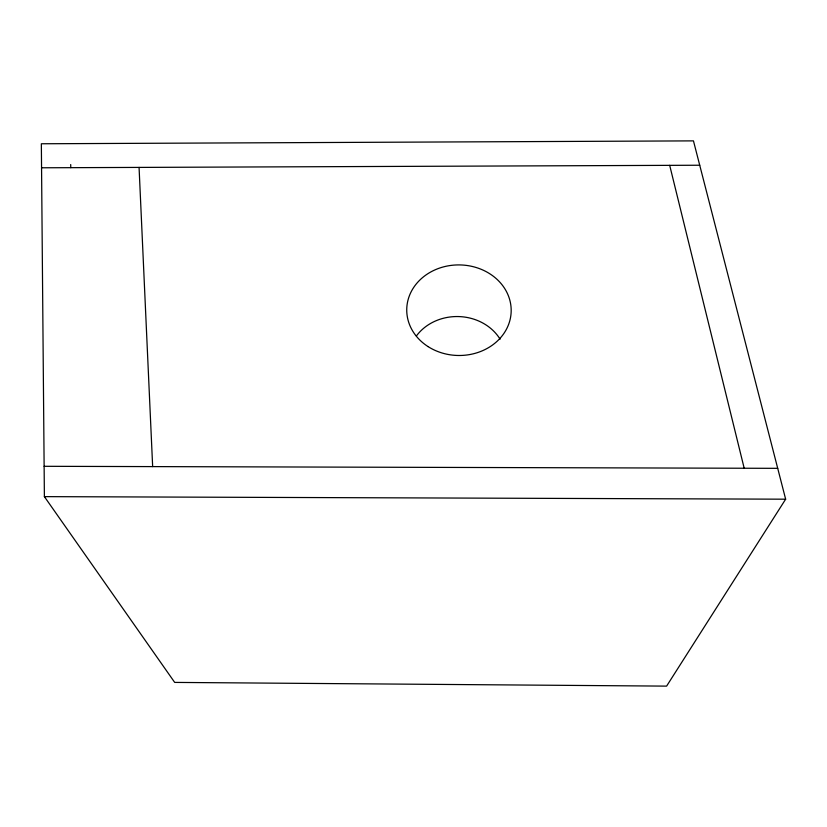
<?xml version="1.0" encoding="UTF-8"?>
<svg xmlns="http://www.w3.org/2000/svg" width="827" height="827" viewBox="0 0 827 827"><rect width="100%" height="100%" fill="white"/><g stroke="black" fill="none" stroke-linecap="round" stroke-linejoin="round"><path stroke-width="1.24" d="M785.65 499.188L666.603 686.121L174.693 682.409L44.389 496.634L41.35 143.764L693.46 140.879L785.65 499.188L44.389 496.634M41.557 167.788L699.725 165.235M44.12 466.304L777.711 468.33M669.694 165.348L744.186 468.237M139.07 167.416L152.654 466.604M70.709 164.542L70.771 167.674M416.374 335.989A48.741 43.014 1.1 0 1 500.097 339.194M428.045 346.585A52.225 45.289 0.9 0 0 510.869 315.356A52.225 45.289 0.9 0 0 437.969 268.651A52.225 45.289 0.9 0 0 428.045 346.585"/></g></svg>
